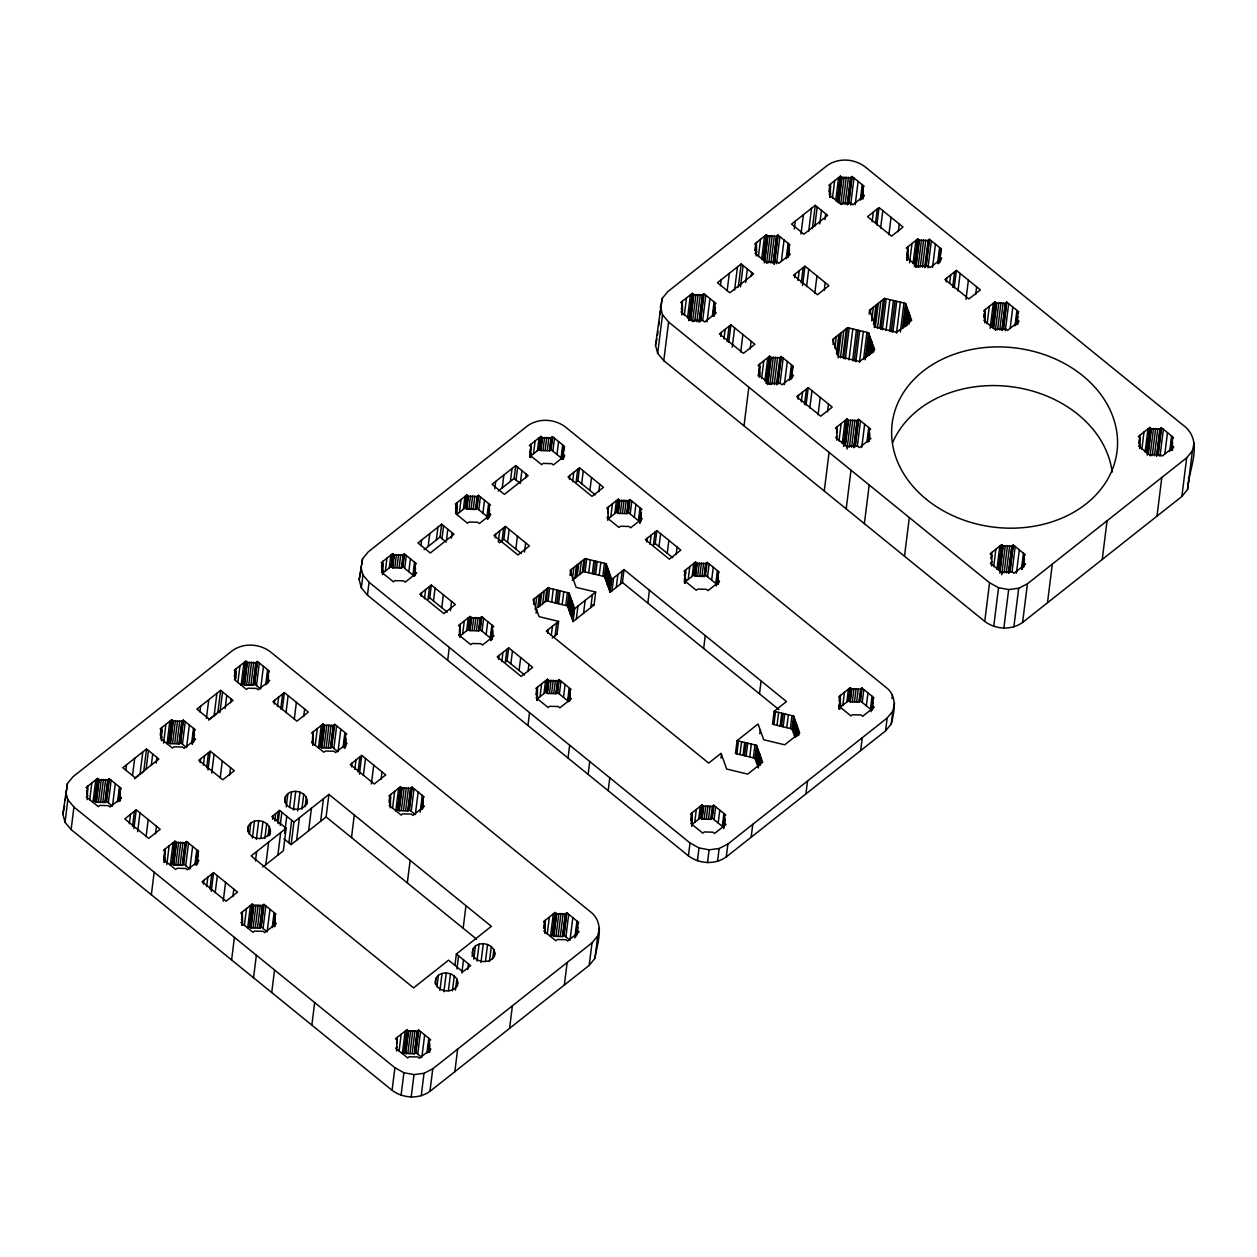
<?xml version="1.0" encoding="UTF-8"?>
<svg xmlns="http://www.w3.org/2000/svg" width="1257" height="1257" viewBox="0 0 1257 1257"><rect width="100%" height="100%" fill="white"/><g stroke="black" fill="none" stroke-linecap="round" stroke-linejoin="round"><path stroke-width="1.5" d="M119.714 800.536L119.745 789.679L121.285 788.469L109.296 778.727L107.756 779.953L104.944 802.5L96.365 802.265L94.746 800.96L97.559 778.397L99.162 779.701L107.756 779.953M181.841 721.329L173.246 721.094L171.643 719.79L168.831 742.353L170.433 743.657L179.028 743.893L181.841 721.329L183.381 720.12L195.369 729.861L193.829 731.071L193.547 741.724M197.05 863.37L197.082 852.513L198.622 851.288L186.633 841.562L185.093 842.771L182.296 865.335L173.702 865.099L172.099 863.779L174.912 841.232L176.514 842.536L185.093 842.771M255.925 662.722L247.33 662.486L245.728 661.182L242.915 683.729L244.518 685.034L253.113 685.285L255.925 662.722L257.465 661.512L269.454 671.238L267.914 672.464L267.631 683.101M274.435 915.332L274.623 922.229L276.226 923.534L264.74 932.615L263.137 931.311L254.543 931.076L253.003 932.285L241.014 922.544L242.554 921.334L242.365 914.436L240.763 913.148L252.248 904.05L253.851 905.354L262.446 905.606L263.986 904.38L275.974 914.122L274.435 915.332L273.02 926.613M344.874 747.994L345.251 735.282L346.791 734.072L334.802 724.331L333.262 725.54L330.45 748.104L321.871 747.868L320.252 746.564L323.065 724.001L324.667 725.305L333.262 725.54M415.517 568.368L415.046 571.794L416.664 573.098L405.178 582.18L403.576 580.875L394.981 580.64L393.441 581.85L381.452 572.124L382.992 570.898L382.804 564L381.201 562.712L392.687 553.614L394.289 554.918L402.884 555.17L404.424 553.944L416.413 563.686L414.873 564.912L414.606 575.722M422.556 808.958L422.588 798.116L424.128 796.891L412.139 787.165L410.599 788.375L407.802 810.938L399.207 810.686L397.605 809.382L400.417 786.835L402.02 788.139L410.599 788.375M429.093 1051.842L429.124 1040.985L430.664 1039.775L418.675 1030.033L417.135 1031.259L414.323 1053.806L405.728 1053.57L404.125 1052.266L406.938 1029.703L408.541 1031.007L417.135 1031.259M489.602 509.745L489.13 513.186L490.733 514.49L479.263 523.572L477.66 522.268L469.05 522.032L467.525 523.242L455.537 513.5L457.061 512.29L456.888 505.393L455.285 504.088L466.771 495.007L468.374 496.311L476.953 496.546L478.493 495.337L490.481 505.078L488.942 506.288L488.69 517.114M492.194 638.509L492.21 627.73L493.75 626.505L481.761 616.778L480.221 617.988L478.618 630.888L470.024 630.637L468.421 629.333L470.024 616.449L471.626 617.753L480.221 617.988M569.531 701.327L569.547 690.564L571.087 689.339L559.098 679.597L557.558 680.823L555.955 693.707L547.376 693.471L545.758 692.167L547.376 679.267L548.979 680.571L557.558 680.823M565.289 914.028L556.71 913.792L555.091 912.488L552.294 935.035L553.897 936.339L562.492 936.591L565.289 914.028L566.828 912.818L578.817 922.544L577.277 923.769L576.994 934.422M628.39 500.773L619.795 500.522L618.193 499.218L616.59 512.118L618.193 513.422L626.787 513.657L628.39 500.773L629.93 499.548L641.918 509.289L640.379 510.499L641.023 513.972L639.876 522.912M714.4 304.681L714.589 311.563L716.191 312.867L704.706 321.949L703.119 320.645L694.508 320.409L692.984 321.619L680.995 311.893L682.52 310.668L682.347 303.77L680.744 302.481L692.214 293.384L693.833 294.688L702.412 294.939L703.951 293.714L715.94 303.456L714.4 304.681L712.955 316.277M717.7 584.112L717.716 573.333L719.255 572.108L707.267 562.382L705.727 563.592L704.124 576.492L695.53 576.24L693.927 574.936L695.53 562.052L697.132 563.356L705.727 563.592M691.491 820.837L692.183 815.306L690.58 814.017L702.05 804.92L703.669 806.224L712.248 806.475L713.787 805.25L725.776 814.992L724.236 816.217L724.896 819.674L723.733 828.63M788.485 246.058L788.673 252.956L790.276 254.26L784.478 258.832L778.79 263.341L777.187 262.037L768.593 261.802L767.053 263.012L755.08 253.27L756.604 252.06L756.415 245.162L754.813 243.858L766.299 234.776L767.901 236.08L776.496 236.316L778.036 235.106L790.024 244.848L788.485 246.058L787.039 257.669M862.412 198.433L862.569 187.45L864.109 186.225L852.12 176.499L850.58 177.708L847.202 204.781M868.933 441.317L869.09 430.334L870.63 429.108L858.641 419.367L857.101 420.592L853.739 447.665M873.065 702.443L872.594 705.868L874.196 707.172L862.711 716.27L861.108 714.966L852.513 714.73L850.973 715.94L838.985 706.198L840.524 704.988L840.336 698.091L838.733 696.787L850.219 687.705L851.822 689.009L860.417 689.245L861.956 688.035L873.945 697.761L872.405 698.986L872.138 709.812M940.566 253.741L940.095 257.166L941.697 258.471L930.227 267.552L928.624 266.248L920.014 266.013L918.49 267.222L906.501 257.481L908.025 256.271L907.853 249.373L906.25 248.085L917.72 238.987L919.338 240.291L927.917 240.543L929.457 239.317L941.446 249.059L939.906 250.269L940.566 253.741L939.372 262.964M1015.813 324.699L1017.259 313.103L1018.798 311.877L1006.81 302.151L1005.27 303.361L996.675 303.126L995.073 301.821L983.587 310.903L985.189 312.207L984.891 322.97M1017.259 313.103L1016.96 323.85M1023.779 555.987L1023.968 562.869L1025.571 564.173L1014.085 573.255L1012.482 571.951L1003.887 571.715L1002.348 572.925L990.359 563.199L991.899 561.973L991.71 555.091L990.107 553.787L1001.593 544.69L1003.196 546.009L1011.791 546.245L1013.331 545.019L1025.319 554.761L1023.779 555.987L1022.098 569.515M1171.948 438.756L1172.121 445.638L1173.739 446.942L1162.254 456.04L1160.651 454.735L1152.056 454.5L1150.516 455.71L1138.528 445.968L1140.068 444.758L1139.879 437.86L1138.276 436.556L1149.762 427.474L1151.365 428.778L1159.96 429.014L1161.499 427.804L1173.488 437.53L1171.948 438.756L1170.503 450.352M62.85 814.19L67.407 783.614L73.11 776.653L232.388 650.639C243.638 642.641 259.335 643.553 270.255 651.707L591.214 912.425C605.245 924.036 597.169 943.284 594.938 958.4L589.219 965.345L429.957 1091.359C418.707 1099.372 403.01 1098.461 392.09 1090.306L71.13 829.589L65.034 822.314L62.85 814.19L64.594 806.161M65.301 800.52L66.008 794.88M66.48 791.124L67.407 783.614M65.034 822.314L67.847 799.751L65.663 791.627M71.13 829.589L73.927 807.025L67.847 799.751M86.733 794.22L87.189 790.464M86.984 794.424L87.88 786.065M87.157 799.641L87.676 788.783L86.073 787.479L97.559 778.397M89.718 799.861L91.824 782.938M95.768 779.827L92.955 802.375L94.746 800.96M94.998 801.165L97.81 778.602M95.548 801.605L98.36 779.057M96.113 802.06L98.91 779.497M96.365 802.265L99.162 779.701M98.486 801.982L101.283 779.434M100.639 801.935L103.451 779.371M102.807 802.107L105.619 779.544M105.195 802.312L107.992 779.749M105.714 801.903L108.526 779.34M106.248 801.479L109.06 778.916M104.944 802.5L106.484 801.29L109.296 778.727M108.353 802.814L111.166 780.251M112.721 804.276L115.283 783.598M117.529 801.982L119.415 786.945M118.347 800.96L119.745 789.679M118.582 800.772L119.981 789.49M119.038 800.803L120.515 789.082M119.462 800.662L120.405 793.151M120.263 800.992L120.735 797.221M125.81 770.447L126.517 764.806M132.551 775.27L134.672 758.348M129.314 823.759L130.492 814.363M132.566 826.273L134.436 811.236M142.811 751.906L139.998 774.469L143.707 771.531L146.519 748.968L158.885 759.024L135.19 777.784L122.809 767.728L146.519 748.968M133.886 828.614L136.227 809.822L160.205 829.29L148.719 838.372L124.757 818.904L136.227 809.822M137.642 831.663L139.983 812.855M146.111 769.347L148.452 750.539M151.296 765.277L152.71 753.996M146.111 836.471L148.216 819.548M156.261 763.093L156.952 757.452M160.252 735.172L160.959 729.531M160.802 735.612L161.509 729.971M160.786 736.853L161.949 727.457M161.053 735.816L161.76 730.176L160.158 728.871L171.643 719.79M161.477 740.829L161.76 730.176M163.567 743.123L165.908 724.331M155.522 833.768L156.465 826.242M169.852 721.204L167.04 743.767L168.831 742.353M169.082 742.557L171.895 719.994M169.632 742.997L172.445 720.434M151.359 894.764L154.171 872.201M170.182 743.453L172.995 720.889M170.433 743.657L173.246 721.094M172.555 743.374L175.367 720.811M174.723 743.327L177.536 720.764M176.891 743.5L179.704 720.937M164.07 857.054L164.777 851.413M164.086 859.128L165.217 848.899M164.038 862.428L165.028 851.618L163.426 850.313L174.912 841.232M164.494 862.459L164.966 858.704M179.264 743.704L182.076 721.141M164.746 862.271L164.746 856.787M179.798 743.28L182.611 720.732M180.332 742.871L183.129 720.308M179.028 743.893L180.568 742.667L183.381 720.12M166.82 864.565L169.161 845.772M182.438 744.191L185.25 721.644M173.105 842.646L170.308 865.209L172.099 863.779M189.367 724.99L186.555 747.538L180.568 742.667M172.35 863.983L175.163 841.436M172.9 864.439L175.713 841.876M173.45 864.895L176.263 842.331M173.702 865.099L176.514 842.536M175.823 864.816L178.635 842.253M191.614 743.374L193.499 728.337M192.18 744.238L193.829 731.071M192.431 744.034L194.065 730.883M177.975 864.753L180.788 842.206M193.122 742.196L194.301 732.8M193.547 742.054L194.474 734.528M180.144 864.926L182.956 842.379M199.894 711.823L200.601 706.183M182.532 865.146L185.345 842.583M183.066 864.722L185.863 842.159M183.585 864.297L186.633 841.562M185.706 865.633L188.519 843.07M200.162 762.622L200.633 758.867M206.399 718.533L208.741 699.74M192.635 846.417L189.823 868.98L183.836 864.109L182.296 865.335M203.398 765.152L204.577 755.74M206.651 767.666L208.521 752.629M194.882 864.816L196.752 849.779M195.683 863.795L197.082 852.513M214.083 715.846L216.895 693.298M195.919 863.606L197.333 852.325M207.971 770.007L210.312 751.199L234.289 770.682L222.803 779.764L198.826 760.281L210.312 751.199M196.218 865.067L197.852 851.9M196.579 865.036L197.742 855.97M197.679 857.117L198.386 851.476M197.616 863.81L198.072 860.055M217.791 712.923L220.604 690.36L232.969 700.416L209.275 719.177L196.893 709.121L220.604 690.36M211.726 773.039L214.067 754.247M219.959 712.609L222.536 691.931M225.144 708.555L226.779 695.388M203.414 884.064L203.885 880.309M206.667 886.578L207.829 877.182M220.195 777.863L222.3 760.941M230.565 702.6L231.037 698.845M234.336 676.549L235.043 670.908M234.76 678.906L236.033 668.85M234.902 679.079L235.845 671.568L234.242 670.264L245.728 661.182M209.903 889.108L211.789 874.055M211.239 891.433L213.58 872.641L237.557 892.124L226.071 901.206L202.094 881.723L213.58 872.641M237.872 682.645L239.977 665.723M229.607 775.16L230.55 767.634M215.214 892.596L217.32 875.689M243.937 662.596L241.124 685.159L242.915 683.729M243.167 683.934L245.979 661.386M243.717 684.389L246.529 661.826M244.267 684.829L247.079 662.282M244.518 685.034L247.33 662.486M246.639 684.766L249.452 662.203M248.807 684.704L251.62 662.156M223.227 901.175L225.569 882.383M250.976 684.876L253.773 662.329M253.348 685.096L256.161 662.533M253.883 684.672L256.695 662.109M254.401 684.248L257.214 661.701M253.113 685.285L254.652 684.059L257.465 661.512M256.522 685.584L259.335 663.02M232.875 896.587L233.802 889.076M263.451 666.367L260.639 688.93L254.652 684.059M265.698 684.766L267.568 669.714M231.602 959.939L234.415 937.392M247.739 831.568L248.446 825.928C254.668 814.866 275.032 822.816 269.485 835.559M266.5 683.745L267.914 672.464M266.735 683.557L268.15 672.275M267.207 683.588L268.684 671.851M267.631 683.447L268.558 675.92M249.42 834.302L250.819 823.021M241.517 919.904L242.554 911.718M241.658 920.077L242.365 914.436M252.374 838.058L254.495 821.151M241.847 925.293L242.318 921.522M242.082 925.105L242.554 921.334M244.392 925.513L246.513 908.591M256.365 839.409L258.706 820.601M274.246 704.014L274.702 700.259M255.438 861.014L256.617 851.618M250.457 905.48L247.645 928.027L249.436 926.613L252.248 904.05M249.687 926.818L252.5 904.254M260.843 838.293L262.964 821.387M277.483 706.528L278.661 697.132M250.237 927.273L253.05 904.71M250.787 927.713L253.6 905.15M263.986 904.38L261.173 926.943L259.633 928.153L251.039 927.917L253.851 905.354M253.16 927.635L255.972 905.087M280.735 709.042L282.605 694.005M264.85 838.498L266.72 823.461M282.291 709.514L284.396 692.591L308.374 712.059L296.888 721.157L272.91 701.673L284.396 692.591M255.328 927.587L258.141 905.024M268.102 835.905L269.265 826.509M257.496 927.76L260.309 905.197M265.84 864.659L268.652 842.096M272.58 819.423L273.052 815.667M286.03 712.546L288.136 695.64M253.553 977.773L256.349 955.21M259.633 928.153L262.446 905.606M259.869 927.965L262.682 905.417M260.403 927.556L263.216 904.993M260.937 927.132L263.734 904.569M274.796 821.072L275.723 813.546M263.043 928.467L265.856 905.904M277.231 820.837L278.394 811.425M277.986 823.634L279.62 810.466L293.918 822.094L291.121 844.657L283.956 838.843M280.217 825.44L281.851 812.289M267.395 929.929L269.972 909.251M294.279 719.24L296.385 702.333M277.876 855.137L280.672 832.574M284.789 802.265L285.48 796.624C290.995 786.379 310.558 792.319 306.755 804.386M286.235 806.868L287.869 793.717M272.219 927.635L274.105 912.598M284.663 833.202L286.769 816.28M273.272 926.425L274.67 915.143M273.727 926.456L275.204 914.735M279.62 810.466L271.842 816.626L286.14 828.253L283.344 850.8L262.823 867.031M274.152 926.315L275.079 918.804M274.403 926.189L274.874 922.434M289.66 806.884L291.53 791.831M274.953 926.645L275.424 922.874M303.691 716.537L304.618 709.027M288.874 842.834L291.687 820.271M293.4 810.089L295.741 791.297M271.732 992.543L274.545 969.98M297.658 810.875L299.999 792.067M296.589 840.32L299.402 817.773M301.9 809.194L303.77 794.157M312.474 737.953L312.93 734.182M312.255 741.913L313.386 731.668M312.427 743.327L313.182 734.387L311.579 733.082L323.065 724.001M312.663 745.228L313.134 741.473M305.137 806.601L306.315 797.205M312.899 745.04L312.899 739.556M315.224 745.464L317.33 728.541M321.273 725.43L318.461 747.978L320.252 746.564M308.625 830.798L311.422 808.251M320.504 746.768L323.316 724.205M321.054 747.208L323.866 724.66M321.619 747.664L324.416 725.1M321.871 747.868L324.667 725.305M323.992 747.585L326.804 725.022M326.144 747.538L328.957 724.975M328.313 747.711L331.125 725.148M320.645 821.277L323.458 798.729M330.701 747.915L333.498 725.352M331.22 747.491L334.032 724.943M331.754 747.082L334.802 724.331M333.859 748.418L336.672 725.855M291.121 844.657L326.113 816.956L328.925 794.393L491.346 926.33L456.354 954.032L454.94 965.313M340.788 729.201L337.992 751.765L331.989 746.894L330.45 748.104M359.172 579.728L362.535 558.831L368.238 551.886L527.516 425.856C538.766 417.858 554.447 418.77 565.367 426.924L886.342 687.642C897.922 696.598 894.183 711.776 891.26 723.953L885.557 730.898L726.279 856.913C715.029 864.926 699.332 864.015 688.412 855.86L367.453 595.142L361.356 587.867L359.172 579.728L361.387 568.038M361.843 564.346L362.535 558.831M361.356 587.867L362.959 574.968L360.775 566.844M343.051 747.585L344.921 732.548M343.852 746.564L345.251 735.282M344.088 746.375L345.486 735.094M344.387 747.836L345.722 737.011M344.732 748.151L345.911 738.755M345.769 746.579L346.241 742.824M311.846 1025.131L314.659 1002.567M367.453 595.142L369.055 582.242L362.959 574.968M351.583 766.849L352.054 763.078M354.82 769.363L355.998 759.966M381.547 567.033L382.002 563.356M381.735 571.228L382.992 561.282M381.892 571.369L382.804 564M358.072 771.877L359.942 756.84M382.521 574.59L382.992 570.898M351.504 837.571L354.301 815.007M359.392 774.218L361.733 755.41L385.71 774.893L374.24 783.975L350.263 764.507L361.733 755.41M385.333 571.055L386.936 558.155M363.383 775.38L365.488 758.458M389.277 567.928L390.896 555.044M382.709 573.129L391.084 566.514L392.687 553.614M391.336 566.718L392.938 553.818M391.885 567.158L393.488 554.274M392.435 567.614L394.038 554.714M404.424 553.944L402.806 566.844L401.266 568.054L392.687 567.818L394.289 554.918M394.808 567.535L396.411 554.651M396.961 567.488L398.579 554.588M371.381 783.959L373.722 765.152M399.129 567.661L400.732 554.761M401.266 568.054L403.12 554.981M402.036 567.441L403.654 554.557M402.57 567.033L404.173 554.133M404.691 568.353L406.294 555.468M381.028 779.371L381.971 771.845M408.808 571.699L410.411 558.815M414.527 562.162L412.925 575.062L402.806 566.844M413.49 575.957L415.109 564.707M414.182 575.832L415.407 566.137M414.841 575.675L415.297 571.998M389.026 802.202L389.733 796.561M420.954 545.538L421.645 540.023M389.686 802.673L390.723 794.503M389.827 802.862L390.534 797.221L388.932 795.917L400.417 786.835M390.251 807.874L390.534 797.221M392.561 808.298L394.667 791.376M421.205 596.384L421.661 592.691M428.181 546.465L429.784 533.565M398.61 788.249L395.814 810.812L397.605 809.382M397.856 809.587L400.669 787.039M424.473 598.788L425.62 589.58M398.406 810.042L401.219 787.479M398.956 810.482L401.769 787.935M399.207 810.686L402.02 788.139M401.329 810.419L404.141 787.856M429.564 586.453L427.961 599.338L429.753 597.923L431.355 585.039L455.333 604.507L443.847 613.589L419.869 594.121L431.355 585.039M436.336 540.007L437.939 527.123M403.497 810.356L406.294 787.809M405.65 810.529L408.462 787.982M424.112 549.686L440.029 537.085L441.631 524.2L454.013 534.241L430.303 553.001L417.937 542.945L441.631 524.2M433.492 600.972L435.095 588.072M408.038 810.749L410.85 788.186M441.961 538.656L443.58 525.772M408.572 810.325L411.369 787.762M409.091 809.901L411.903 787.353M407.802 810.938L409.342 809.712L412.139 787.165M411.212 811.236L414.024 788.673M446.455 540.274L447.822 529.213M418.141 792.02L415.329 814.583L409.342 809.712M407.331 882.917L410.143 860.369M441.741 607.665L443.344 594.765M451.389 538.2L452.08 532.669M455.631 508.425L456.087 504.748M455.82 512.62L457.077 502.674M455.961 512.762L456.888 505.393M420.152 812.289L422.258 795.367M421.189 809.398L422.588 798.116M421.425 809.209L422.839 797.928M421.896 809.241L423.358 797.504M422.321 809.099L423.248 801.573M459.418 512.447L461.02 499.548M396.584 1043.86L397.243 1037.371M450.43 610.666L451.577 601.459M463.362 509.321L464.964 496.421M396.536 1050.946L397.055 1040.089L395.452 1038.801L406.938 1029.703M392.09 1090.306L394.902 1067.743L73.927 807.025M456.794 514.522L465.153 507.891L466.771 495.007M465.404 508.095L467.023 495.211M465.954 508.551L467.573 495.667M399.082 1051.166L401.187 1034.244M447.696 660.318L449.299 647.434M466.52 509.006L468.123 496.106M478.493 495.337L476.89 508.221L475.35 509.446L466.771 509.195L468.374 496.311M468.892 508.928L470.495 496.028M405.147 1031.133L402.334 1053.68L404.125 1052.266M471.045 508.865L472.648 495.981M404.377 1052.47L407.189 1029.907M404.927 1052.926L407.739 1030.363M473.213 509.038L474.816 496.154M405.477 1053.366L408.289 1030.803M405.728 1053.57L408.541 1031.007M401.077 1095.287L403.89 1072.724L394.902 1067.743M459.433 630.307L459.889 626.63M459.465 632.365L460.345 624.116M459.402 635.696L460.141 626.834L458.538 625.53L470.024 616.449M475.35 509.446L477.204 496.358M407.849 1053.287L410.662 1030.74M459.873 637.409L459.858 632.004M476.12 508.834L477.723 495.949M476.654 508.409L478.257 495.525M410.018 1053.24L412.83 1030.677M462.686 633.874L464.289 620.989M478.76 509.745L480.378 496.861M412.186 1053.413L414.983 1030.85M466.63 630.763L468.233 617.863M414.559 1053.617L417.371 1031.07M415.093 1053.209L417.905 1030.646M415.627 1052.785L418.424 1030.221M482.892 513.092L484.495 500.207M414.323 1053.806L415.863 1052.596L418.675 1030.033M468.672 629.537L470.275 616.653M469.222 629.993L470.825 617.093M411.196 1097.141L413.993 1074.594L424.018 1073.289L432.769 1068.811L592.031 942.797L597.735 935.852L599.495 927.823M469.772 630.433L471.375 617.548M470.024 630.637L471.626 617.753M417.733 1054.12L420.545 1031.557M472.145 630.37L473.763 617.47M488.612 503.554L487.009 516.438L476.89 508.221M487.339 519.188L489.193 506.1M488.046 519.062L489.492 507.529M474.313 630.307L475.916 617.423M488.926 517.067L489.382 513.39M422.085 1055.581L424.662 1034.904M489.476 517.507L489.931 513.83M476.482 630.48L478.084 617.596M494.802 488.769L495.714 481.4M478.854 630.684L480.457 617.8M421.221 1095.853L424.018 1073.289M435.299 983.917L436.006 978.276C441.506 968.031 461.068 973.986 457.265 986.038M479.388 630.276L480.991 617.376M426.909 1053.287L428.778 1038.251M479.923 629.851L481.525 616.967M427.71 1052.266L429.124 1040.985M478.618 630.888L480.158 629.663L481.761 616.778M428.181 1050.208L429.36 1040.796M428.417 1052.109L429.58 1042.713M428.841 1051.968L429.768 1044.457M436.98 986.651L438.379 975.369M482.028 631.187L483.631 618.303M429.643 1052.298L430.114 1048.527M495.289 537.776L495.745 534.084M502.266 487.842L503.868 474.957M439.934 990.422L442.04 973.499M486.145 634.534L487.747 621.649M429.957 1091.359L432.769 1068.811M498.322 542.018L499.689 530.957M443.925 991.757L446.266 972.965M502.03 540.73L503.648 527.846M490.277 637.88L491.88 624.996M490.607 640.614L492.21 627.73M510.405 481.4L512.023 468.515M491.078 638.587L492.445 627.542M491.377 640.017L492.681 629.458M499.406 542.82L503.837 539.316L505.44 526.416L529.417 545.899L517.931 554.981L493.954 535.513L505.44 526.416M491.943 638.556L492.87 631.187M448.403 990.657L450.509 973.735M498.181 491.078L514.113 478.477L515.716 465.577L528.097 475.633L504.387 494.394L492.021 484.338L515.716 465.577M507.577 542.348L509.179 529.464M452.41 990.846L454.28 975.809M516.046 480.048L517.648 467.148M456.951 969.006L458.585 955.839M455.427 990.139L456.825 978.857M463.157 928.279L465.97 905.716M498.558 659.202L499.013 655.525M521.906 470.605L520.304 483.505L514.113 478.477M461.869 972.997L463.503 959.845M501.81 661.606L502.957 652.399M515.826 549.042L517.428 536.158M525.709 477.739L526.164 474.062M529.778 455.113L531.161 444.067M529.826 455.992L530.973 446.785L529.37 445.481L540.84 436.399L542.458 437.703L551.037 437.939L552.577 436.729L564.566 446.455L563.026 447.681L561.659 458.726M529.998 457.485L530.973 446.785M530.454 457.548L530.91 453.871M506.901 649.272L505.298 662.172L507.09 660.758L508.692 647.858L532.669 667.341L521.199 676.423L497.222 656.94L508.692 647.858M530.69 457.359L530.674 451.954M454.845 1071.671L457.642 1049.108M467.714 969.477L468.421 963.836M533.502 453.824L535.105 440.94M472.098 956.498L473.041 948.972C478.556 938.728 498.102 944.683 494.315 956.734M473.779 959.217L475.429 946.065M524.515 552.059L525.662 542.851M510.845 663.79L512.447 650.906M537.446 450.713L539.049 437.813M529.558 456.951L539.237 449.283L540.84 436.399M539.489 449.487L541.091 436.603M540.039 449.943L541.641 437.043M476.984 961.118L479.09 944.196M540.589 450.383L542.207 437.499M552.577 436.729L550.975 449.613L549.435 450.823L540.84 450.587L542.458 437.703M542.977 450.305L544.58 437.42M480.96 962.453L483.301 943.646M545.129 450.257L546.732 437.373M519.078 670.484L520.681 657.6M547.298 450.43L548.9 437.546M485.453 961.354L487.559 944.431M549.435 450.823L551.037 437.939M549.67 450.635L551.289 437.75M550.205 450.226L551.807 437.326M550.739 449.802L552.342 436.917M533.534 604.366L534.225 598.835M489.444 961.542L491.33 946.505M552.844 451.137L554.447 438.237M535.183 609.692L536.786 596.792M528.003 671.662L528.93 664.293M492.697 958.95L493.875 949.554M536.095 613.227L536.55 609.535M539.363 594.765L537.76 607.65L546.418 600.799L548.021 587.915L569.044 592.99L574.653 608.702L573.051 621.587L594.058 604.963L595.661 592.078L576.146 587.365L570.097 570.458L585.055 558.611L606.078 563.686L611.703 579.383L610.085 592.283L622.451 582.51L624.053 569.61L786.473 701.547L774.123 711.321L772.521 724.221L792.036 728.934L795.053 737.388L796.671 724.488M556.977 454.484L558.579 441.584M538.923 606.722L540.541 593.838M540.101 605.795L541.704 592.911M542.678 603.769L544.281 590.869M561.093 457.831L562.696 444.947M527.94 725.493L529.543 712.609M561.895 458.538L563.277 447.492M562.35 458.601L563.796 447.068M562.775 458.506L564.33 446.644M545.239 601.726L546.842 588.842M563.01 458.459L563.466 454.767M563.56 458.899L564.016 455.223M536.001 694.54L536.692 689.009M548.052 601.207L549.655 588.307M536.55 694.98L537.242 689.465M536.535 696.142L537.682 686.935M536.975 700.432L537.43 696.739M537.21 700.243L537.493 689.653L535.891 688.365L547.376 679.267M547.738 633.308L548.193 629.631M540.023 696.708L541.626 683.824M551.666 602.072L553.269 589.187M569.374 479.153L569.83 475.476M543.967 693.581L545.569 680.697M551.289 635.476L552.436 626.269M555.28 602.951L556.882 590.052M556.93 603.344L558.532 590.444M546.009 692.371L547.628 679.471M572.626 481.557L573.773 472.349M546.575 692.811L548.178 679.927M547.125 693.267L548.728 680.367M547.376 693.471L548.979 680.571M558.564 603.737L560.166 590.853M555.075 635.806L556.694 622.906M549.498 693.188L551.1 680.304M552.247 638.037L557.008 634.282L558.611 621.382L539.096 616.668L533.047 599.762L548.021 587.915M577.717 469.222L576.115 482.122L577.906 480.693L579.524 467.808L603.501 487.292L592.016 496.374L568.038 476.89L579.524 467.808M509.588 1028.352L512.4 1005.804M562.178 604.617L563.78 591.717M551.65 693.141L553.253 680.241M553.818 693.314L555.421 680.414M565.791 605.481L567.394 592.597M570.097 575.455L570.568 571.778M581.661 483.741L583.264 470.856M570.568 575.046L571.259 569.531M556.207 693.518L557.809 680.634M573.051 621.587L567.441 605.874L569.044 592.99M556.725 693.094L558.328 680.21M557.26 692.686L558.862 679.786M567.913 607.194L569.515 594.31M555.955 693.707L557.495 692.497L559.098 679.597M572.454 578.534L573.836 567.488M568.95 610.101L570.552 597.216M559.365 694.005L560.983 681.121M569.987 613.007L571.589 600.123M574.795 578.346L576.413 565.461M570.458 614.343L572.061 601.443M570.867 615.474L572.469 602.574M575.973 577.419L577.576 564.534M571.762 617.957L573.365 605.073M577.136 576.492L578.739 563.607M572.642 620.455L574.245 607.571M563.497 697.368L565.1 684.468M589.894 490.434L591.513 477.55M579.713 574.465L581.315 561.565M576.335 618.994L577.937 606.094M582.29 572.422L583.892 559.538M572.234 580.388L583.452 571.495L585.055 558.611M569.217 687.815L567.614 700.715L557.495 692.497M568.18 701.61L569.547 690.564M568.415 701.422L569.798 690.36M568.871 701.485L570.097 691.79M585.102 571.888L586.705 559.004M569.295 701.39L570.207 694.021M543.715 927.855L544.422 922.214M544.265 928.31L544.972 922.669M544.517 928.514L545.412 920.155M583.547 613.275L585.165 600.39M588.716 572.768L590.319 559.884M598.835 491.613L599.746 484.244M544.941 933.527L545.224 922.874L543.621 921.57L555.091 912.488M568.054 758.081L569.657 745.197M547.251 933.951L549.356 917.029M592.33 573.632L593.933 560.748M593.964 574.04L595.567 561.141M590.774 607.571L592.377 594.671M553.3 913.902L550.487 936.465L552.294 935.035M595.614 574.433L597.216 561.549M552.546 935.239L555.343 912.692M553.096 935.695L555.908 913.132M553.646 936.135L556.458 913.588M553.897 936.339L556.71 913.792M599.212 575.297L600.83 562.413M607.807 512.416L608.498 506.885M607.854 513.296L608.309 509.604L606.707 508.315L618.193 499.218M556.018 936.072L558.831 913.509M607.791 520.382L608.309 509.604M602.826 576.177L604.444 563.277M558.171 936.009L560.983 913.462M610.839 516.658L612.442 503.758M610.085 592.283L604.476 576.57L606.078 563.686M560.339 936.182L563.152 913.635M604.947 577.89L606.55 565.006M605.984 580.797L607.587 567.913M614.783 513.532L616.401 500.647M562.727 936.402L565.54 913.839M563.246 935.978L566.059 913.415M607.021 583.704L608.639 570.819M563.78 935.554L566.593 913.006M607.492 585.024L609.111 572.139M562.492 936.591L564.016 935.365L566.828 912.818M616.841 512.322L618.444 499.422M607.901 586.171L609.504 573.271M617.391 512.762L618.994 499.877M617.941 513.217L619.544 500.317M608.797 588.653L610.399 575.769M618.193 513.422L619.795 500.522M565.901 936.889L568.698 914.326M609.692 591.151L611.295 578.251M620.314 513.139L621.916 500.255M588.119 774.391L589.722 761.491M612.018 590.759L613.62 577.859M622.466 513.092L624.085 500.192M564.346 985.032L567.143 962.485M572.831 917.673L570.018 940.236L564.016 935.365M624.635 513.265L626.237 500.365M616.276 587.396L617.878 574.496M627.023 513.469L628.626 500.569M627.542 513.045L629.16 500.16M574.842 937.942L576.947 921.035M628.076 512.636L629.678 499.736M575.879 935.051L577.277 923.769M626.787 513.657L628.311 512.447L629.93 499.548M575.879 936.732L577.529 923.581M576.57 934.894L578.047 923.157M620.518 584.034L622.121 571.149M576.994 934.752L577.937 927.226M630.197 513.956L631.8 501.072M655.51 345.282L662.062 298.6L667.781 291.655L827.059 165.625C838.309 157.628 853.99 158.539 864.91 166.694L1185.87 427.411C1203.138 443.548 1188.541 469.537 1187.582 489.507L1181.879 496.452L1022.601 622.466C1011.351 630.48 995.67 629.568 984.75 621.414L663.775 360.68L657.678 353.406L655.51 345.282L656.908 338.871M634.314 517.303L635.916 504.418M657.49 335.336L657.977 331.471M658.699 325.657L659.171 321.792M660.145 314.061L660.616 310.196M661.103 306.331L662.062 298.6M657.678 353.406L662.502 314.737L660.318 306.614M640.033 507.765L638.43 520.649L628.311 512.447M638.996 521.561L640.379 510.499M639.232 521.372L640.379 512.165M639.687 521.435L640.834 512.227M639.876 523.179L641.023 513.972M640.897 521.734L641.369 518.041M608.168 790.684L609.786 777.784M663.775 360.68L668.598 322.012L662.502 314.737M589.219 965.345L592.031 942.797M646.711 541.987L647.166 538.295M594.938 958.4L597.735 935.852M649.979 544.391L651.126 535.183M681.373 309.379L682.535 301.051M681.86 307.651L682.347 303.77M681.797 314.737L682.284 310.856M655.07 532.057L653.467 544.941L655.258 543.527L656.861 530.643L680.838 550.11L669.352 559.192L645.375 539.724L656.861 530.643M682.048 314.533L682.52 310.668M647.826 603.124L649.429 590.224M684.311 315.334L686.479 297.94M658.998 546.575L660.601 533.675M687.532 318.005L690.423 294.814M688.852 320.456L692.214 293.384M689.103 320.661L692.466 293.588M689.889 319.184L693.031 294.044M690.439 319.624L693.581 294.484M690.69 319.828L693.833 294.688M692.576 321.493L695.954 294.421M694.744 321.431L698.106 294.358M667.247 553.269L668.85 540.369M696.897 321.603L700.275 294.531M699.049 322.012L702.412 294.939M699.285 321.808L702.663 294.751M699.819 321.399L703.182 294.327M700.338 320.975L703.716 293.902M700.589 320.786L703.951 293.714M702.694 320.378L705.821 295.238M676.172 554.431L677.099 547.062M707.062 321.792L709.954 298.585M712.389 315.476L714.07 301.931M713.206 316.088L714.652 304.477M713.662 316.057L714.872 306.394M714.102 315.868L715.06 308.138M714.353 315.633L714.84 311.767M684.389 575.47L684.845 571.778M720.45 285.59L721.172 279.792M684.484 579.603L685.395 572.234M684.499 581.645L685.851 569.72M684.688 583.138L685.646 572.438L684.044 571.134L695.53 562.052M685.144 583.201L685.599 579.524M685.379 583.012L685.364 577.607M688.192 579.477L689.794 566.593M720.717 336.342L721.204 332.476M727.159 290.744L729.327 273.335M692.136 576.366L693.738 563.466M694.178 575.14L695.781 562.256M723.953 339.013L725.148 329.35M694.728 575.596L696.331 562.696M695.278 576.036L696.881 563.152M695.53 576.24L697.132 563.356M697.651 575.973L699.269 563.073M727.175 341.684L729.091 326.223M734.575 290.1L737.466 266.893M728.73 342.203L730.898 324.809L754.876 344.277L743.39 353.358L719.413 333.891L730.898 324.809M699.819 575.91L701.422 563.026M701.987 576.083L703.59 563.199M738.283 287.162L741.174 263.97L753.556 274.01L729.846 292.771L717.464 282.715L741.174 263.97M732.234 347.183L734.638 327.841M704.36 576.287L705.963 563.403M740.467 286.8L743.107 265.541M704.894 575.879L706.497 562.979M705.428 575.455L707.267 562.382M707.534 576.79L709.137 563.89M745.684 282.526L747.365 268.998M711.651 580.137L713.269 567.253M703.653 648.471L705.256 635.586M740.719 351.944L742.887 334.535M751.136 276.32L751.623 272.439M754.891 250.316L755.614 244.518M755.441 250.756L756.62 242.444M755.693 250.96L756.415 245.162M756.117 255.925L756.604 252.06M717.386 570.599L715.783 583.484L705.664 575.266L704.124 576.492M716.333 584.379L717.716 573.333M716.349 586.029L717.951 573.145M717.04 584.269L718.485 572.721M717.448 584.159L718.375 576.79M758.395 256.727L760.564 239.317M718.25 584.552L718.705 580.875M690.69 820.192L691.381 814.662M691.224 821.795L692.371 812.588M750.162 348.975L751.12 341.244M761.616 259.398L764.507 236.19M691.664 826.085L692.12 822.392M688.412 855.86L690.03 842.976L369.055 582.242M691.9 825.896L692.183 815.306M763.172 259.916L766.299 234.776M763.423 260.12L766.55 234.98M763.973 260.56L767.1 235.436M744.018 425.872L748.826 387.203M764.287 262.949L767.65 235.876M694.712 822.361L696.315 809.477M764.775 261.22L767.901 236.08M766.66 262.87L770.038 235.797M698.656 819.234L700.259 806.35M768.813 262.823L772.191 235.75M692.073 824.435L700.448 817.82L702.05 804.92M700.699 818.024L702.302 805.124M701.249 818.464L702.867 805.58M701.799 818.92L703.417 806.036M770.981 262.996L774.359 235.923M713.787 805.25L712.185 818.15L710.645 819.36L702.05 819.124L703.669 806.224M697.415 860.841L699.018 847.941L690.03 842.976M758.49 375.843L759.872 363.886M758.474 376.267L759.684 366.604L758.081 365.3L769.567 356.218L771.17 357.522L779.764 357.758L781.304 356.548L793.293 366.29L791.753 367.5L791.941 374.382L793.544 375.686L782.058 384.783L780.456 383.479L771.861 383.244L770.321 384.453L758.332 374.712L759.872 373.502L759.684 366.604M758.914 375.639L759.401 371.773M773.134 263.389L776.496 236.316M704.187 818.841L705.79 805.957M773.369 263.2L776.732 236.127M759.385 377.367L759.872 373.502M773.888 262.776L777.266 235.719M774.186 264.3L777.8 235.295M774.422 264.111L778.036 235.106M706.34 818.794L707.942 805.894M761.648 378.168L763.816 360.759M776.543 263.703L779.906 236.63M708.508 818.967L710.111 806.067M764.885 380.84L767.776 357.632M710.645 819.36L712.499 806.287M711.415 818.747L713.018 805.863M711.949 818.338L713.552 805.438M766.189 383.291L769.567 356.218M781.383 261.236L784.038 239.977M766.44 383.495L769.818 356.422M707.518 862.695L709.121 849.811L719.145 848.506L727.882 844.028L887.159 718.014L892.863 711.069L894.607 703.04M767.241 382.002L770.368 356.862M720.984 758.144L721.439 754.451M767.54 384.391L770.918 357.318M767.791 384.595L771.17 357.522M714.055 819.658L715.657 806.774M769.928 384.312L773.291 357.239M786.222 258.785L788.155 243.324M787.275 257.465L788.72 245.869M787.746 257.449L789.255 245.445M772.081 384.265L775.459 357.192M788.17 257.261L789.145 249.515M788.438 257.025L788.925 253.16M718.187 823.021L719.79 810.121M774.249 384.438L777.612 357.365M794.298 228.915L795.257 221.169M776.386 384.831L780 357.569M717.543 861.406L719.145 848.506M777.156 384.218L780.534 357.145M723.906 813.468L722.304 826.368L712.185 818.15M777.69 383.809L781.053 356.737M777.926 383.621L781.304 356.548M722.869 827.263L724.488 816.013M723.561 827.137L724.708 817.93M723.985 827.043L724.896 819.674M724.221 826.98L724.676 823.304M780.047 383.196L783.174 358.072M774.123 711.321L793.638 716.034L799.688 732.957L784.714 744.804L763.706 739.729L758.081 724.016L737.073 740.64L735.471 753.524L754.986 758.238L758.49 768.011M794.801 277.718L795.288 273.853M800.992 234.069L803.412 214.727M736.885 753.87L738.488 740.97M784.399 384.611L787.291 361.419M726.279 856.913L727.882 844.028M798.022 280.405L799.232 270.726M739.98 754.609L741.583 741.724M801.259 283.076L803.176 267.615M789.49 380.227L791.407 364.766M743.076 755.363L744.678 742.463M808.66 231.492L811.551 208.285M790.307 379.095L791.989 367.311M791.014 378.891L792.523 366.887M802.563 285.528L804.967 266.185L828.944 285.669L817.474 294.751L793.497 275.283L804.967 266.185M744.474 755.693L746.092 742.808M791.439 378.687L793.041 366.478M791.706 378.467L792.177 374.586M746.124 756.086L747.726 743.201M812.368 228.554L815.259 205.347L827.64 215.403L803.93 234.163L791.549 224.107L815.259 205.347M806.554 286.643L808.722 269.234M814.787 226.26L817.191 206.918M749.738 756.965L751.34 744.081M759.495 693.833L761.098 680.933M753.352 757.83L754.954 744.945M798.069 399.16L798.541 395.295M819.753 223.919L821.449 210.375M754.986 758.238L756.604 745.338L737.073 740.64M755.457 759.558L757.075 746.658M759.809 733.821L760.265 730.128M756.51 762.465L758.112 749.565M801.29 401.847L802.5 392.168M814.787 293.337L816.956 275.927M824.969 219.629L825.692 213.831M757.547 765.372L759.149 752.472M828.976 191.708L829.699 185.895M758.018 766.691L759.621 753.807M829.494 193.499L830.688 183.836M829.557 193.845L830.5 186.555L828.897 185.25L840.383 176.169L841.986 177.473L850.58 177.708M758.725 766.173L760.092 755.127M829.966 197.506L830.453 193.641M804.511 404.518L806.444 389.057M830.201 197.318L830.5 186.555M751.167 837.225L752.77 824.341M760.218 765.403L761.129 758.034M806.067 405.037L808.235 387.627L832.213 407.111L820.727 416.193L796.749 396.709L808.235 387.627M832.48 198.103L834.648 180.709M824.246 290.351L825.205 282.621M809.807 408.069L811.975 390.676M835.701 200.79L838.592 177.583M837.256 201.309L840.383 176.169M837.508 201.513L840.634 176.373M838.058 201.953L841.184 176.813M838.608 202.408L841.734 177.268M838.859 202.613L841.986 177.473M773.919 724.551L775.522 711.666M840.744 204.263L844.107 177.19M777.015 725.305L778.617 712.42M842.897 204.215L846.275 177.143M818.056 414.763L820.224 397.369M780.11 726.043L781.728 713.159M845.065 204.388L848.444 177.316M781.524 726.389L783.127 713.505M847.454 204.592L850.816 177.52M847.972 204.168L851.35 177.096M783.158 726.782L784.777 713.897M848.506 203.76L851.885 176.687M848.742 203.555L852.12 176.499M833.03 344.402L833.752 338.604M850.612 205.08L853.99 178.007M786.772 727.662L788.39 714.762M834.884 348.173L836.329 336.562M827.499 411.793L828.473 404.063M836.486 353.861L838.906 334.535M855.216 204.561L858.107 181.369M790.386 728.526L791.989 715.642M837.429 354.883L840.069 333.608M792.036 728.934L793.638 716.034M838.105 357.821L841.247 332.681M792.507 730.254L794.11 717.354M793.544 733.161L795.147 720.261M840.446 357.711L843.808 330.654M860.307 200.177L862.239 184.716M824.262 491.047L829.07 452.379M861.124 199.046L862.569 187.45M794.581 736.068L796.184 723.168M861.359 198.857L862.805 187.262M861.831 198.842L863.339 186.837M862.255 198.637L863.229 190.907M842.771 357.616L846.385 328.611M795.76 736.869L797.142 725.823M863.072 198.857L863.559 194.992M843.698 358.622L847.564 327.684L868.571 332.759L874.621 349.682L859.662 361.513L838.639 356.438L832.59 339.531L847.564 327.684M797.252 736.083L798.179 728.73M845.348 359.015L849.198 328.077M798.761 735.314L799.216 731.637M836.549 433.304L837.225 426.704M836.722 440.201L837.021 429.423L835.418 428.134L846.904 419.037L848.506 420.341L857.101 420.592M839 440.987L841.169 423.593M848.962 359.895L852.812 328.957M842.221 443.674L845.113 420.467M852.576 360.759L856.426 329.821M843.541 446.109L846.904 419.037M854.21 361.152L858.06 330.214M843.793 446.314L847.155 419.241M872.107 221.782L873.316 212.119M844.578 444.837L847.705 419.697M845.128 445.277L848.255 420.152M845.38 445.481L848.506 420.341M855.86 361.56L859.709 330.622M847.029 449.079L850.643 420.074M875.579 222.536L877.26 208.992M805.91 793.905L807.528 781.021M859.474 362.425L863.323 331.487M876.883 224.987L879.052 207.578L903.029 227.061L891.543 236.143L867.566 216.66L879.052 207.578M849.418 447.083L852.796 420.011M851.586 447.256L854.964 420.184M863.559 359.423L866.937 332.367M869.153 314.093L869.624 310.228L884.598 298.38L905.621 303.456L911.671 320.362L896.697 332.209L875.673 327.134L869.624 310.228M880.638 228.02L882.807 210.626M870.315 313.166L870.802 309.301M846.197 508.865L851.02 470.197M853.974 447.461L857.337 420.404M865.209 359.832L868.571 332.759M854.509 447.052L857.871 419.979M855.027 446.628L858.405 419.555M866.167 357.287L869.043 334.079M855.263 446.439L858.641 419.367M871.682 320.802L873.364 307.258M867.676 356.328L870.095 336.986M857.384 446.031L860.511 420.891M869.2 355.37L871.132 339.893M873.536 324.557L875.94 305.231M869.923 354.757L871.604 341.213M870.63 354.144L872.075 342.533M874.228 327.511L877.119 304.304M872.154 353.186L873.112 345.439M875.391 326.584L878.282 303.377M861.752 447.445L864.643 424.238M873.678 352.227L874.149 348.346M888.872 234.713L891.04 217.32M877.48 328.407L880.858 301.334M879.821 328.313L883.435 299.307M880.748 329.318L884.598 298.38M867.079 441.128L868.76 427.584M867.644 441.93L869.09 430.334M868.131 439.809L869.325 430.13M868.351 441.71L869.561 432.047M882.383 329.711L886.232 298.773M868.776 441.521L869.75 433.791M839.079 701.123L839.535 697.431M839.048 707.157L840.524 695.372M885.996 330.591L889.846 299.653M898.315 231.744L899.289 224.013M838.969 709.137L840.336 698.091M839.362 708.791L840.053 703.26M839.833 708.854L840.289 705.177M840.069 708.665L840.524 704.988M864.376 523.635L869.2 484.966M842.866 705.13L844.484 692.246M889.61 331.455L893.46 300.517M891.26 331.848L895.11 300.91M846.825 702.019L848.428 689.119M892.894 332.241L896.744 301.319M838.922 708.257L848.616 700.589L850.219 687.705M848.868 700.793L850.47 687.909M849.418 701.249L851.02 688.349M849.968 701.689L851.57 688.805M861.956 688.035L860.354 700.919L858.814 702.144L850.219 701.893L851.822 689.009M896.508 333.121L900.358 302.183M906.831 256.318L908.041 246.655M906.878 257.119L907.853 249.373M906.847 260.356L907.57 254.558M852.34 701.626L853.943 688.726M907.303 260.325L907.79 256.459M907.554 260.136L908.025 256.271M900.358 332.052L903.972 303.063M854.509 701.563L856.111 688.679M909.581 262.87L911.985 243.528M902.495 328.596L905.621 303.456M856.661 701.736L858.28 688.852M903.202 327.983L906.093 304.775M904.726 327.009L907.13 307.682M913.038 263.609L915.929 240.417M858.814 702.144L860.652 689.056M859.584 701.532L861.186 688.632M906.25 326.05L908.167 310.589M860.102 701.107L861.721 688.223M906.957 325.437L908.638 311.909M914.358 266.06L917.72 238.987M914.609 266.264L917.971 239.191M907.664 324.84L909.11 313.229M915.159 266.72L918.537 239.647M915.709 267.16L919.087 240.087M915.96 267.364L919.338 240.291M909.188 323.866L910.162 316.135M862.223 702.443L863.826 689.559M918.081 267.081L921.46 240.024M920.25 267.034L923.612 239.961M860.668 750.586L862.271 737.702M866.34 705.79L867.943 692.906M922.402 267.207L925.781 240.134M924.555 267.6L928.169 240.354M925.325 267.003L928.687 239.93M872.075 696.252L870.457 709.137L860.354 700.919M925.843 266.578L929.222 239.506M926.095 266.39L929.457 239.317M871.038 711.682L872.641 698.798M871.729 709.922L873.175 698.373M872.389 709.765L872.845 706.073M927.965 267.914L931.327 240.841M932.568 267.395L935.459 244.188M937.643 263.012L939.576 247.535M938.225 263.813L940.157 250.08M939.168 261.66L940.676 249.672M940.723 253.113L941.21 249.247M939.859 261.236L940.346 257.371M940.425 261.676L940.896 257.811M904.506 556.222L909.314 517.554M885.557 730.898L887.159 718.014M891.967 698.609L892.423 694.917M891.26 723.953L892.863 711.069M946.222 281.945L946.71 278.064M949.695 282.684L950.653 274.953M952.68 287.287L954.597 271.826M954.236 287.806L956.404 270.412L980.381 289.88L968.896 298.962L944.918 279.494L956.404 270.412M957.975 290.854L960.144 273.445M965.973 299.48L968.393 280.138M975.668 294.578L976.626 286.832M983.665 317.361L984.152 313.496M984.215 317.801L984.702 313.936M984.467 318.005L985.378 309.489M987.169 323.756L989.322 306.362M990.139 328.376L993.281 303.236M991.946 326.961L995.073 301.821M992.197 327.166L995.324 302.026M992.747 327.606L995.874 302.466M993.297 328.061L996.424 302.921M993.549 328.266L996.675 303.126M995.434 329.915L998.796 302.843M997.587 329.868L1000.965 302.796M999.755 330.041L1003.117 302.968M1001.892 330.434L1005.27 303.361M1002.128 330.245L1005.506 303.173M1002.662 329.821L1006.04 302.748M1003.196 329.413L1006.558 302.34M1003.432 329.208L1006.81 302.151M1005.301 330.732L1008.68 303.675M1010.157 328.281L1012.796 307.022M1014.996 325.83L1016.913 310.369M1016.049 324.51L1017.494 312.914M1016.52 324.495L1018.029 312.49M1016.944 324.29L1017.903 316.56M1017.761 324.51L1018.249 320.645M991.176 558.171L991.899 552.357M991.239 558.956L991.71 555.091M991.412 565.854L991.899 561.973M984.75 621.414L989.558 582.745L668.598 322.012M993.69 566.64L995.858 549.246M996.911 569.327L999.802 546.119M998.467 569.83L1001.593 544.69M998.718 570.034L1001.845 544.894M999.268 570.489L1002.395 545.349M999.818 570.929L1002.945 545.805M999.834 573.066L1003.196 546.009M993.737 626.395L998.545 587.71L989.558 582.745M1001.703 574.732L1005.317 545.727M1004.107 572.736L1007.486 545.664M1006.276 572.909L1009.654 545.837M1008.413 573.318L1011.791 546.245M1008.664 573.113L1012.026 546.057M1009.182 572.705L1012.561 545.632M1009.717 572.281L1013.095 545.208M1009.952 572.092L1013.331 545.019M1003.84 628.249L1008.664 589.58L1018.689 588.276L1027.425 583.798L1186.687 457.784L1192.406 450.839L1194.15 442.81M1012.074 571.684L1015.2 546.544M1016.426 573.098L1019.317 549.89M1013.865 626.944L1018.689 588.276M1021.517 568.714L1023.449 553.237M1022.334 569.327L1023.779 557.731M1023.041 567.363L1024.251 557.699M1023.465 567.174L1024.439 559.444M1023.732 566.938L1024.219 563.073M1022.601 622.466L1027.425 583.798M1047.49 602.779L1052.313 564.11M1102.248 559.459L1107.056 520.791M1138.905 443.454L1140.068 435.142M1139.156 443.658L1139.879 437.86M1139.58 448.623L1140.068 444.758M1141.843 449.425L1144.011 432.015M1145.08 452.096L1147.971 428.888M1146.62 452.614L1149.762 427.474M1146.871 452.819L1150.014 427.679M1147.185 455.191L1150.564 428.118M1147.987 453.714L1151.113 428.574M1148.238 453.918L1151.365 428.778M1150.108 455.568L1153.486 428.496M1152.276 455.521L1155.639 428.448M1154.445 455.694L1157.807 428.621M1156.581 456.087L1159.96 429.014M1156.817 455.898L1160.195 428.826M1157.351 455.474L1160.73 428.401M1157.886 455.065L1161.248 427.993M1158.121 454.877L1161.499 427.804M1159.991 456.385L1163.369 429.328M1156.99 516.14L1161.814 477.471M1164.83 453.934L1167.486 432.675M1169.686 451.483L1171.603 436.022M1170.738 450.163L1172.184 438.567M1171.21 450.147L1172.718 438.143M1171.634 449.943L1172.592 442.213M1171.901 449.707L1172.372 445.842M1172.451 450.163L1172.922 446.298M1181.879 496.452L1186.687 457.784M1187.582 489.507L1192.406 450.839M248.446 825.928L247.708 829.306C248.839 839.393 264.583 841.939 269.454 833.297L270.176 829.919M285.48 796.624L284.758 800.002C285.889 810.089 301.633 812.635 306.488 803.993L307.227 800.615M436.006 978.276L435.268 981.654C436.399 991.757 452.143 994.287 457.014 985.661L457.737 982.283M473.041 948.972L472.318 952.35C473.449 962.453 489.177 964.983 494.048 956.341L494.787 952.979M120.311 794.88L119.934 796.577L121.536 797.881L110.05 806.963L108.448 805.658L99.853 805.423L98.313 806.633L86.324 796.891L87.864 795.681M197.648 857.698L197.27 859.395L198.873 860.699L187.403 869.781L185.8 868.493L177.19 868.241L175.666 869.467L163.677 859.725L165.201 858.515M345.816 740.483L345.439 742.18L347.042 743.484L335.556 752.566L333.953 751.262L325.359 751.026L323.819 752.236L311.83 742.494L313.37 741.284M423.153 803.302L422.776 804.999L424.379 806.303L412.909 815.384L411.306 814.096L402.711 813.845L401.172 815.07L389.183 805.328L390.707 804.119M492.775 632.915L492.398 634.612L494.001 635.916L482.515 645.014L480.912 643.71L472.318 643.474L470.778 644.684L458.789 634.942L460.329 633.732M429.674 1046.185L429.297 1047.882L430.915 1049.186L419.429 1058.268L417.827 1056.964L409.232 1056.728L407.692 1057.938L395.704 1048.212L397.243 1046.987M570.112 695.75L569.735 697.446L571.338 698.751L559.868 707.832L558.265 706.528L549.67 706.293L548.131 707.502L536.142 697.776L537.666 696.551M718.281 578.519L717.904 580.215L719.507 581.52L708.021 590.617L706.418 589.313L697.824 589.062L696.299 590.287L684.311 580.545L685.835 579.336M863.135 192.635L862.758 194.332L864.36 195.636L852.874 204.734L851.272 203.43L842.677 203.178L841.137 204.404L829.149 194.662L830.688 193.452M869.655 435.519L869.278 437.216L870.881 438.52L859.395 447.602L857.793 446.298L849.198 446.062L847.674 447.272L835.685 437.546L837.209 436.32M235.845 671.568L236.033 678.466L234.493 679.676L246.482 689.417L248.022 688.192L256.617 688.443L258.219 689.732L269.705 680.65L268.087 679.346M161.949 737.073L160.409 738.283L172.398 748.025L173.937 746.815L182.532 747.051L184.135 748.355L195.621 739.257L194.018 737.953M531.145 453.683L529.621 454.893L541.61 464.634L543.134 463.409L551.744 463.66L553.331 464.949L564.817 455.867L563.215 454.563L563.026 447.681M134.578 778.759L138.647 775.538M208.646 720.151L216.55 713.897M608.498 516.501L606.958 517.711L618.947 527.453L620.487 526.243L629.081 526.479L630.684 527.783L642.17 518.701L640.567 517.397M460.046 635.963L468.421 629.333M608.215 518.732L616.59 512.118M286.14 828.253L251.149 855.938L413.569 987.876L448.56 960.175L462.875 971.802L470.652 965.659L456.354 954.032M293.918 822.094L328.925 794.393M558.611 621.382L546.261 631.155L708.681 763.093L721.047 753.32L726.656 769.033L747.679 774.108L762.653 762.261L756.604 745.338M574.653 608.702L595.661 592.078M611.703 579.383L624.053 569.61M985.378 319.105L983.838 320.315L995.827 330.057L997.367 328.847L1005.961 329.083L1007.564 330.387L1019.05 321.289L1017.447 319.985M537.399 698.782L545.758 692.167M684.232 582.604L693.927 574.936M545.397 929.771L543.872 930.981L555.861 940.723L557.385 939.498L565.996 939.749L567.598 941.037L579.068 931.956L577.466 930.651M692.356 822.204L690.831 823.429L702.82 833.155L704.344 831.945L712.955 832.181L714.557 833.485L726.027 824.403L724.425 823.099M998.545 587.71L1008.664 589.58M699.018 847.941L709.121 849.811M403.89 1072.724L413.993 1074.594M583.452 571.495L604.476 576.57M592.644 604.633L594.058 604.963M546.418 600.799L567.441 605.874M555.61 633.937L557.008 634.282M550.975 449.613L562.963 459.355M539.237 449.283L540.84 450.587M577.906 480.693L595.394 494.897M655.258 543.527L672.731 557.731M848.616 700.589L850.219 701.893M622.451 582.51L778.9 709.592M465.153 507.891L466.771 509.195M503.837 539.316L521.309 553.52M440.029 537.085L446.219 542.113M480.158 629.663L492.147 639.404M391.084 566.514L392.687 567.818M429.753 597.923L447.225 612.128M507.09 660.758L524.578 674.946M700.448 817.82L702.05 819.124M326.113 816.956L476.592 939.183M106.484 801.29L112.486 806.161M261.173 926.943L267.16 931.814M415.863 1052.596L421.849 1057.467M249.436 926.613L251.039 927.917M1188.462 478.241L1189.326 481.494M892.533 442.857A113.303 90.253 7.1 0 1 1012.089 386.81A113.303 90.253 7.1 0 1 1112.162 472.082M926.425 499.375A113.303 90.253 7.1 0 0 1114.315 464.022A113.303 90.253 7.1 0 0 972.997 349.226A113.303 90.253 7.1 0 0 926.425 499.375"/></g></svg>
